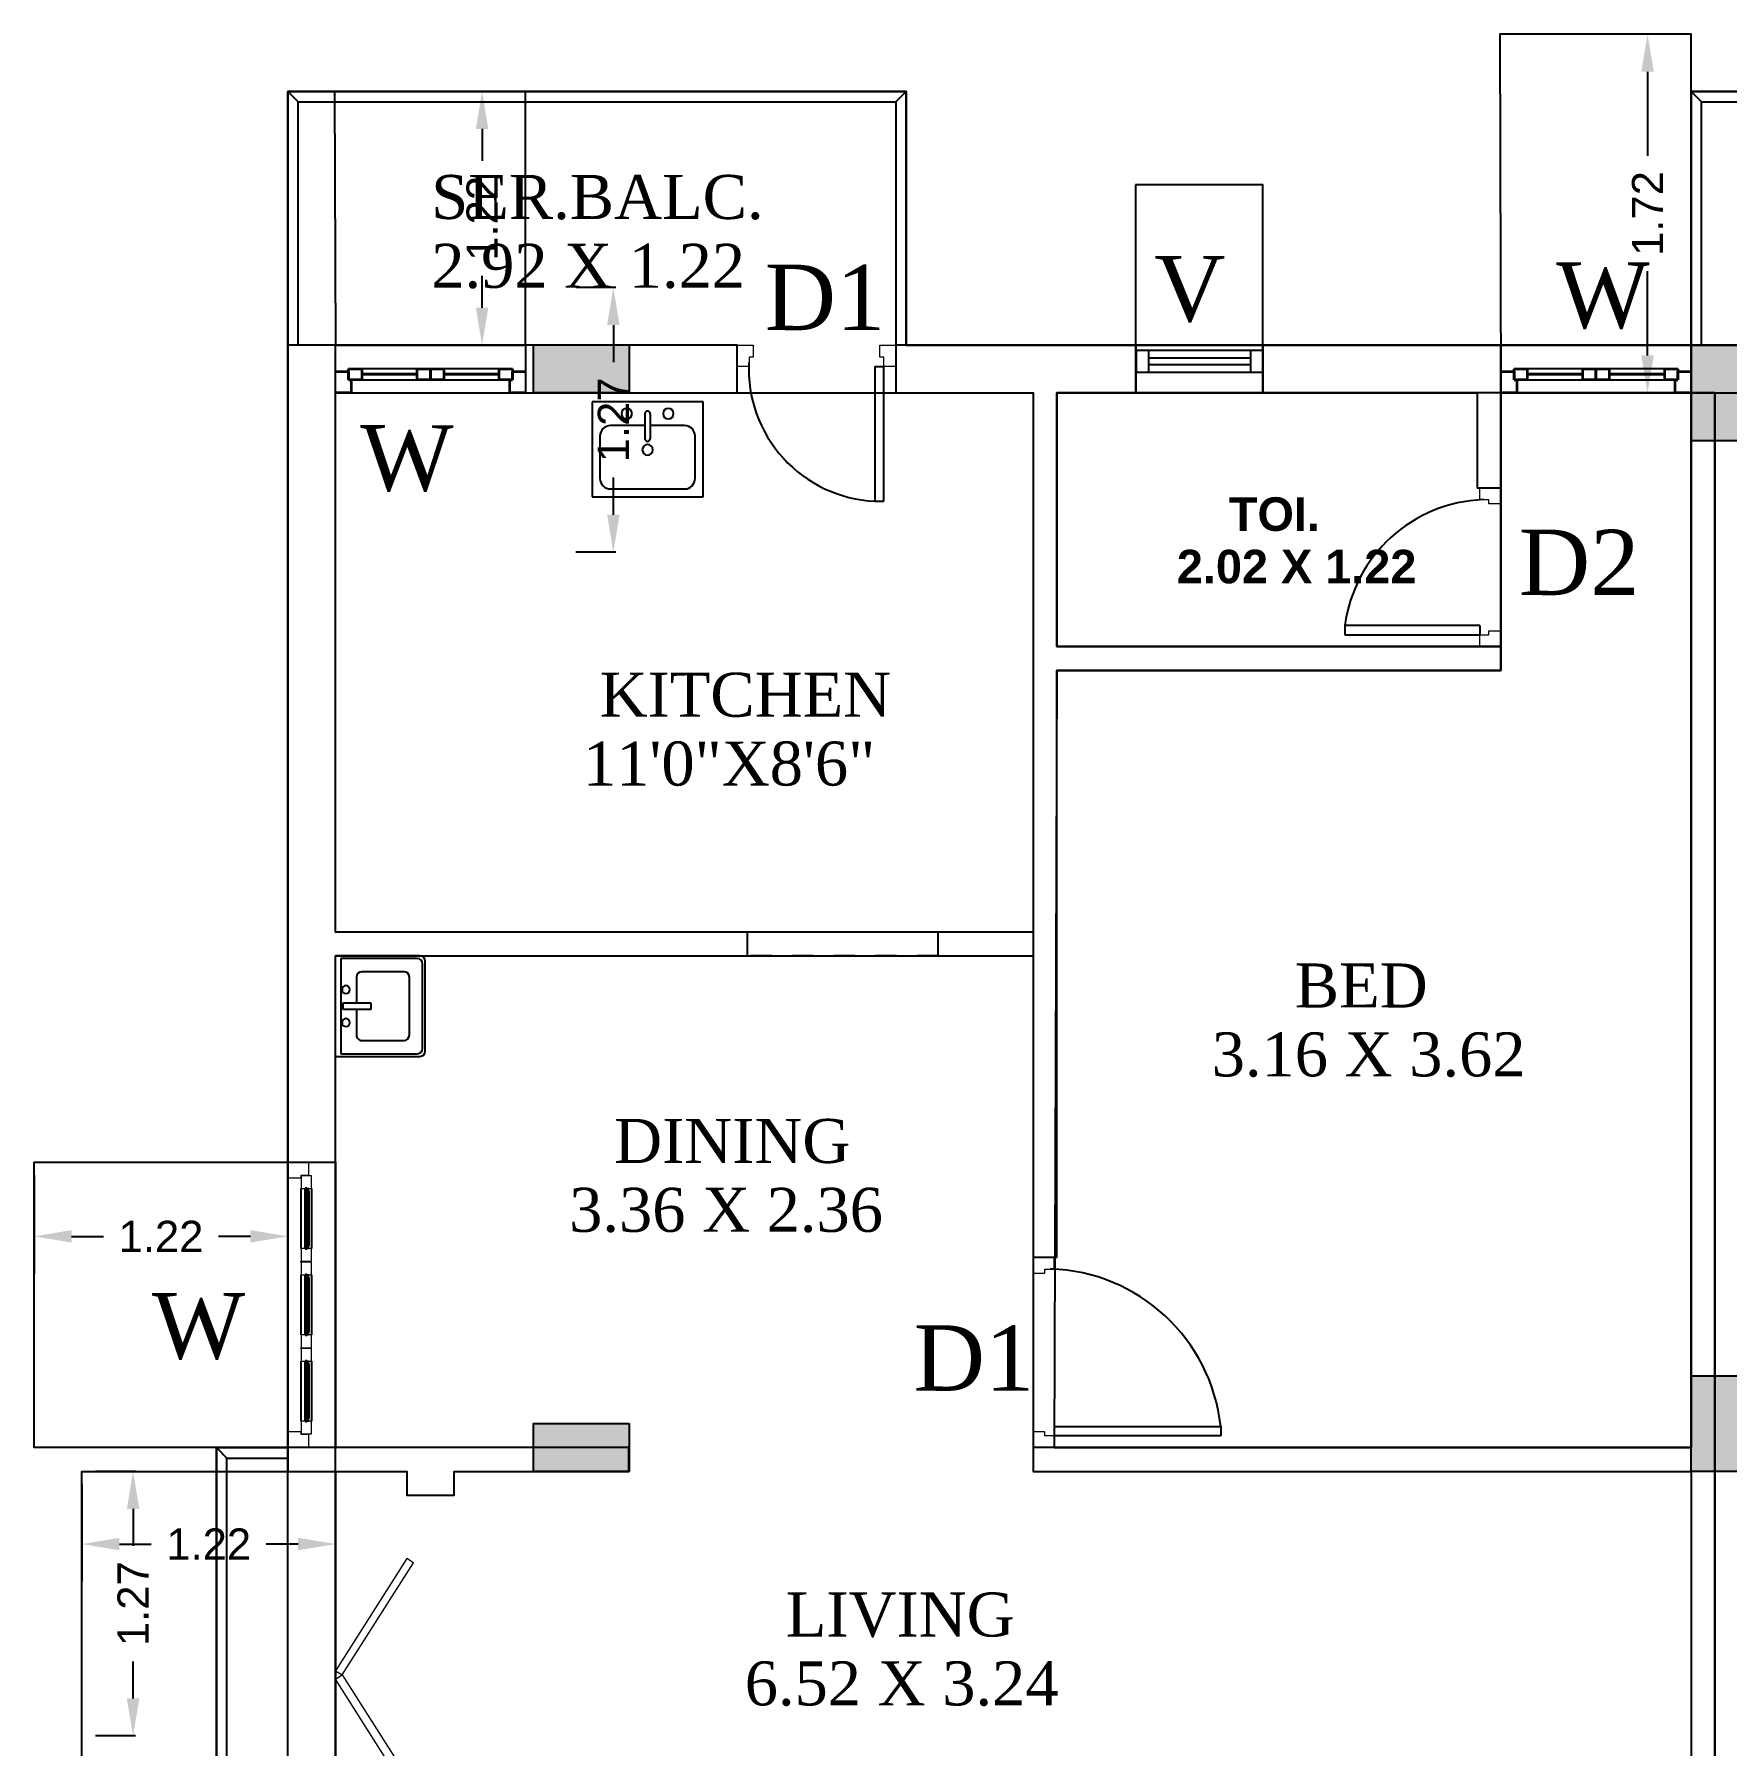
# Model space of a CAD drawing. Header units: metres. Extents: x 8742 to 14639, y -4028 to 1902.
# Drawn here: x 8769.18 to 8777.32, y 1866.52 to 1874.75 of the extents above; entities that cross this region are included whole.
import ezdxf

# ---------------------------------------------------------------- set-up
doc = ezdxf.new("R2010")
doc.units = ezdxf.units.M
doc.linetypes.add('Overhead', pattern=[0.15625, 0.09375, -0.0625])
for name, color, linetype in [('BLK_1_FLR_1_BALCONY_5', 5, 'Continuous'), ('BLK_1_FLR_1_BALCONY_6', 5, 'Continuous'), ('BLK_1_FLR_1_BALCONY_7', 5, 'Continuous'), ('BLK_1_FLR_1_BLT_UP_AREA', 3, 'Continuous'), ('BLK_1_FLR_1_CARPET_AREA', 3, 'Continuous'), ('BLK_1_FLR_1_KITCHEN', 1, 'Continuous'), ('BLK_1_FLR_1_REGULAR_ROOM_10', 1, 'Continuous'), ('BLK_1_FLR_1_REGULAR_ROOM_11', 1, 'Continuous'), ('BLK_1_FLR_1_ROOM_10_LIGHT_VENTILATION_1', 1, 'Continuous'), ('BLK_1_FLR_1_ROOM_11_LIGHT_VENTILATION_1', 1, 'Continuous'), ('BLK_1_FLR_1_UNITFA_3', 234, 'Continuous'), ('BLK_1_FLR_1_UNITFA_4', 234, 'Continuous'), ('BLK_1_FLR_1_WC_BATH', 3, 'Continuous'), ('TEXT 1', 7, 'Continuous'), ('TOILET_VENTILATION', 6, 'Continuous')]:
    doc.layers.add(name, color=color, linetype=linetype)
doc.styles.add('ANAND', font='times.ttf')
doc.styles.add('Arial_B_1', font='times.ttf', dxfattribs={"height": 0.5})
doc.styles.add('Arial_B_2', font='arialbd.ttf', dxfattribs={"height": 10.306118})
doc.styles.get("Standard").update_dxf_attribs({"font": 'arial.ttf'})
doc.dimstyles.get("Standard").update_dxf_attribs({"dimtxt": 0.15, "dimasz": 0.18, "dimexe": 0.18, "dimexo": 0.0625, "dimgap": 0.09, "dimtad": 0, "dimzin": 0, "dimdsep": 46, "dimtxsty": 'Standard', "dimcen": 0.09, "dimadec": 0, "dimazin": 0, "dimtfac": 1, "dimtofl": 0, "dimtmove": 0, "dimatfit": 3, "dimfxl": 0, "dimtolj": 1, "dimtzin": 0, "dimarcsym": 0})

# ---------------------------------------------------------------- blocks, each defined once
blk = doc.blocks.new('DOOR - DOOR-1641842-3_1ST_FLOOR')
for p, q in [((14, 33.25), (15.75, 33.25)), ((14, 1.75), (14, 33.25)), ((15.75, 33.25), (15.75, 1.75)), ((14, 1.75), (15.75, 1.75))]:
    blk.add_line(p, q)
at = {"lineweight": 18}
for p, q in [((-15.75, 1.75), (-18, 1.75)), ((-15.75, 0), (-15.75, 1.75)), ((18, 1.75), (15.75, 1.75)), ((15.75, 1.75), (15.75, 0)), ((-18, -2.25), (-15, -2.25)), ((-15, 0), (-15.75, 0)), ((-15, -2.25), (-15, 0)), ((15.75, 0), (15, 0)), ((15, 0), (15, -2.25)), ((15, -2.25), (18, -2.25))]:
    blk.add_line(p, q, dxfattribs=at)
blk.add_arc((17.63, 0), 33.45, 96.2291, 178.1985)
blk = doc.blocks.new('M_Opening-Elliptical Arch - 3_x7_-1679221-3_1ST_FLOOR')
at = {"linetype": 'Overhead'}
for p, q in [((-18.32, 2.25), (17.68, 2.25)), ((-18.32, -2.25), (17.68, -2.25))]:
    blk.add_line(p, q, dxfattribs=at)
blk = doc.blocks.new('M_Sink Kitchen-Single - 760 x 535mm-189273-3_1ST_FLOOR')
for p, q in [((11.12, 9.09), (-9.88, 9.09)), ((-9.88, 9.09), (-9.88, -8.91)), ((0.12, 6.84), (0.12, 2.09)), ((1.12, 6.84), (1.12, 2.09)), ((11.12, -8.91), (11.12, 9.09)), ((0.12, 4.59), (-6.38, 4.59)), ((7.62, 4.59), (1.12, 4.59)), ((-8.38, 2.59), (-8.38, -5.41)), ((9.62, -5.41), (9.62, 2.59)), ((-9.88, -8.91), (11.12, -8.91)), ((-6.38, -7.41), (7.62, -7.41))]:
    blk.add_line(p, q)
for centre, radius, start, end in [((-3.32, 6.84), 1, 360, 180), ((-3.32, 6.84), 1, 180, 360), ((0.62, 6.84), 0.5, 360, 180), ((4.55, 6.84), 1, 360, 180), ((4.55, 6.84), 1, 180, 360), ((-6.38, 2.59), 2, 90, 180), ((7.62, 2.59), 2, 360, 90), ((0.62, 0), 1, 360, 180), ((0.62, 0), 1, 180, 0), ((0.62, 2.09), 0.5, 180, 0), ((-6.38, -5.41), 2, 180, 270), ((7.62, -5.41), 2, 270, 0)]:
    blk.add_arc(centre, radius, start, end)
blk = doc.blocks.new('DOOR - TOI_-1721455-3_1ST_FLOOR')
at = {"lineweight": 18}
for p, q in [((-15, 4.5), (-12, 4.5)), ((-12, 4.5), (-12, 2.25)), ((12, 4.5), (15, 4.5)), ((12, 2.25), (12, 4.5)), ((-12.75, 0.5), (-15, 0.5)), ((-12.75, 2.25), (-12.75, 0.5)), ((-12, 2.25), (-12.75, 2.25)), ((12.75, 2.25), (12, 2.25)), ((12.75, 0.5), (12.75, 2.25)), ((15, 0.5), (12.75, 0.5))]:
    blk.add_line(p, q, dxfattribs=at)
for p, q in [((11, 0.5), (12.75, 0.5)), ((11, 0.5), (11, -25)), ((12.75, -25), (12.75, 0.5)), ((11, -25), (12.75, -25))]:
    blk.add_line(p, q)
blk.add_arc((12.2, 0), 25.03, 177.2556, 267.2556)
blk = doc.blocks.new('W 1 - K_W_1-1320303-3_1ST_FLOOR')
at = {"lineweight": 35}
for p, q in [((-18, 4.5), (-15, 4.5)), ((-15, 4.5), (-15, 2.03)), ((15, 4.5), (18, 4.5)), ((15, 2.03), (15, 4.5)), ((-15.5, 0.5), (-18, 0.5)), ((-15.5, 0), (-15.5, 2.03)), ((-15.5, 2.03), (-13, 2.03)), ((-15, 2.03), (-15.5, 2.03)), ((-15.5, 2.03), (-15.5, 0.5)), ((-13, 2.03), (-13, 0)), ((-13, 1.01), (-2.5, 1.01)), ((-13, 0.99), (-13, 1.01)), ((-2.5, 0.99), (-13, 0.99)), ((-2.5, 0), (-2.5, 2.03)), ((-2.5, 2.03), (0, 2.03)), ((-2.5, 1.01), (-2.5, 0.99)), ((0, 0), (-2.5, 0)), ((0, 2.03), (0, 0)), ((0, 0), (0, 2.03)), ((0, 2.03), (2.5, 2.03)), ((2.5, 2.03), (2.5, 0)), ((2.5, 1.01), (13, 1.01)), ((2.5, 0.99), (2.5, 1.01)), ((13, 0.99), (2.5, 0.99)), ((13, 0), (13, 2.03)), ((13, 2.03), (15.5, 2.03)), ((13, 1.01), (13, 0.99)), ((15.5, 0), (13, 0)), ((15.5, 2.03), (15, 2.03)), ((15.5, 2.03), (15.5, 0)), ((15.5, 0.5), (15.5, 2.03)), ((18, 0.5), (15.5, 0.5)), ((-13, 0), (-15.5, 0)), ((2.5, 0), (0, 0))]:
    blk.add_line(p, q, dxfattribs=at)
for p, q in [((-2.5, 2.03), (-13, 2.03)), ((-13, 0), (-2.5, 0)), ((13, 2.03), (2.5, 2.03)), ((2.5, 0), (13, 0))]:
    blk.add_line(p, q)
blk = doc.blocks.new('Louvre - V1-1730498-3_1ST_FLOOR')
for p, q in [((-23.42, 0.9), (-23.42, 4.88)), ((0.58, 4.88), (0.58, 0.9)), ((0.58, 0.9), (-23.42, 0.9)), ((-23.42, 0.9), (-23.42, -3.16)), ((-21.06, -3.16), (-21.06, 0.9)), ((-1.78, -3.16), (-1.78, 0.9)), ((0.58, -3.16), (0.58, 0.9)), ((-23.42, -3.16), (0.58, -3.16)), ((-21.06, -0.46), (-1.78, -0.46)), ((-1.78, -1.81), (-21.06, -1.81))]:
    blk.add_line(p, q)
blk = doc.blocks.new('W 1 - W 1-1209876-3_1ST_FLOOR')
at = {"lineweight": 35}
for p, q in [((-18, 4.5), (-15, 4.5)), ((-15, 4.5), (-15, 2.03)), ((15, 4.5), (18, 4.5)), ((15, 2.03), (15, 4.5)), ((-15.5, 0.5), (-18, 0.5)), ((-15.5, 0), (-15.5, 2.03)), ((-15.5, 2.03), (-13, 2.03)), ((-15, 2.03), (-15.5, 2.03)), ((-15.5, 2.03), (-15.5, 0.5)), ((-13, 2.03), (-13, 0)), ((-13, 1.01), (-2.5, 1.01)), ((-13, 0.99), (-13, 1.01)), ((-2.5, 0.99), (-13, 0.99)), ((-2.5, 0), (-2.5, 2.03)), ((-2.5, 2.03), (0, 2.03)), ((-2.5, 1.01), (-2.5, 0.99)), ((0, 0), (-2.5, 0)), ((0, 2.03), (0, 0)), ((0, 0), (0, 2.03)), ((0, 2.03), (2.5, 2.03)), ((2.5, 2.03), (2.5, 0)), ((2.5, 1.01), (13, 1.01)), ((2.5, 0.99), (2.5, 1.01)), ((13, 0.99), (2.5, 0.99)), ((13, 0), (13, 2.03)), ((13, 2.03), (15.5, 2.03)), ((13, 1.01), (13, 0.99)), ((15.5, 0), (13, 0)), ((15.5, 2.03), (15, 2.03)), ((15.5, 2.03), (15.5, 0)), ((15.5, 0.5), (15.5, 2.03)), ((18, 0.5), (15.5, 0.5)), ((-13, 0), (-15.5, 0)), ((2.5, 0), (0, 0))]:
    blk.add_line(p, q, dxfattribs=at)
for p, q in [((-2.5, 2.03), (-13, 2.03)), ((-13, 0), (-2.5, 0)), ((13, 2.03), (2.5, 2.03)), ((2.5, 0), (13, 0))]:
    blk.add_line(p, q)
blk = doc.blocks.new('DOOR - TOI_-1641905-3_1ST_FLOOR')
at = {"lineweight": 18}
for p, q in [((-15, 2.25), (-12, 2.25)), ((-12.75, 0), (-12.75, -1.75)), ((-12, 0), (-12.75, 0)), ((-12, 2.25), (-12, 0)), ((12, 2.25), (15, 2.25)), ((12, 0), (12, 2.25)), ((12.75, 0), (12, 0)), ((12.75, -1.75), (12.75, 0)), ((-12.75, -1.75), (-15, -1.75)), ((15, -1.75), (12.75, -1.75))]:
    blk.add_line(p, q, dxfattribs=at)
for p, q in [((11, -1.75), (12.75, -1.75)), ((11, -1.75), (11, -27.25)), ((12.75, -27.25), (12.75, -1.75)), ((11, -27.25), (12.75, -27.25))]:
    blk.add_line(p, q)
blk.add_arc((14.68, 0), 27.5, 182.1915, 262.3197)
blk = doc.blocks.new('W_- 3 PANNEL_R_ - W_- 3 PANNEL-1624107-3_1ST_FLOOR')
at = {"lineweight": 18}
for p, q in [((-22, 0), (-24.42, 0)), ((-24.42, 0), (-24.42, -2)), ((-22, -2), (-22, 0)), ((-8.25, 0), (-10.67, 0)), ((-10.67, 0), (-10.67, -2)), ((-8.25, -2), (-8.25, 0)), ((-5.67, 0), (-8.08, 0)), ((-8.08, 0), (-8.08, -2)), ((-5.67, -2), (-5.67, 0)), ((8.1, 0), (5.67, 0)), ((5.67, 0), (5.67, -2)), ((8.1, -2), (8.1, 0)), ((10.67, 0), (8.25, 0)), ((8.25, 0), (8.25, -2)), ((10.67, -2), (10.67, 0)), ((-24.5, -0.5), (-27, -0.5)), ((-24.5, -2), (-24.5, -0.5)), ((-24, -2), (-24.5, -2)), ((-24.42, -2), (-22, -2)), ((-24, -4.5), (-24, -2)), ((-21.5, -0.5), (-22, -0.5)), ((-22, -0.5), (-22, -0.89)), ((-22, -0.89), (-21.5, -0.89)), ((-21.5, -0.89), (-21.5, -0.5)), ((-10.67, -0.5), (-11.17, -0.5)), ((-11.17, -0.5), (-11.17, -0.89)), ((-11.17, -0.89), (-10.67, -0.89)), ((-10.67, -0.89), (-10.67, -0.5)), ((-10.67, -2), (-8.25, -2)), ((-8.08, -2), (-5.67, -2)), ((-5.17, -0.5), (-5.67, -0.5)), ((-5.67, -0.5), (-5.67, -0.89)), ((-5.67, -0.89), (-5.17, -0.89)), ((-5.17, -0.89), (-5.17, -0.5)), ((5.67, -0.5), (5.17, -0.5)), ((5.17, -0.5), (5.17, -0.89)), ((5.17, -0.89), (5.67, -0.89)), ((5.67, -0.89), (5.67, -0.5)), ((5.67, -2), (8.1, -2)), ((8.25, -2), (10.67, -2)), ((11.17, -0.5), (10.67, -0.5)), ((10.67, -0.5), (10.67, -0.89)), ((10.67, -0.89), (11.17, -0.89)), ((11.17, -0.89), (11.17, -0.5)), ((22, -0.5), (21.5, -0.5)), ((21.5, -0.5), (21.5, -0.89)), ((21.5, -0.89), (22, -0.89)), ((24.41, 0), (22, 0)), ((22, 0), (22, -2)), ((22, -0.89), (22, -0.5)), ((22, -2), (24.41, -2)), ((24.5, -2), (24, -2)), ((24, -2), (24, -4.5)), ((24.41, -2), (24.41, 0)), ((24.5, -0.5), (24.5, -2)), ((27, -0.5), (24.5, -0.5)), ((-27, -4.5), (-24, -4.5)), ((24, -4.5), (27, -4.5))]:
    blk.add_line(p, q, dxfattribs=at)
for p, q in [((-22, 0), (-10.67, 0)), ((-5.67, 0), (5.67, 0)), ((10.67, 0), (22, 0)), ((-24.42, -0.5), (-24.5, -0.5)), ((-10.67, -2), (-22, -2)), ((-21.5, -0.5), (-11.17, -0.5)), ((-8.08, -0.5), (-8.25, -0.5)), ((-8.08, -2), (-8.25, -2)), ((5.67, -2), (-5.67, -2)), ((-5.17, -0.5), (5.17, -0.5)), ((8.25, -0.5), (8.1, -0.5)), ((8.25, -2), (8.1, -2)), ((22, -2), (10.67, -2)), ((11.17, -0.5), (21.5, -0.5)), ((24.5, -0.5), (24.41, -0.5)), ((-24, -4.5), (24, -4.5))]:
    blk.add_line(p, q)
at = {"lineweight": 35}
for p, q in [((-10.67, -0.89), (-22, -0.89)), ((-22, -0.89), (-22, -1.23)), ((-22, -1.23), (-10.67, -1.23)), ((-10.67, -1.23), (-10.67, -0.89)), ((5.67, -0.89), (-5.67, -0.89)), ((-5.67, -0.89), (-5.67, -1.23)), ((-5.67, -1.23), (5.67, -1.23)), ((5.67, -1.23), (5.67, -0.89)), ((22, -0.89), (10.67, -0.89)), ((10.67, -0.89), (10.67, -1.23)), ((10.67, -1.23), (22, -1.23)), ((22, -1.23), (22, -0.89))]:
    blk.add_line(p, q, dxfattribs=at)
blk = doc.blocks.new('M_Bifold-4 Panel - 1830 x 2134mm 2-1742121-3_1ST_FLOOR')
at = {"lineweight": 18}
for p, q in [((-47.21, -3.23), (-48.02, -4.49)), ((-26.01, -16.7), (-47.21, -3.23)), ((-26.01, -16.7), (-4.81, -3.23)), ((-4.81, -3.23), (-4, -4.49)), ((4.8, -3.23), (4, -4.49)), ((26.01, -16.7), (4.8, -3.23)), ((26.02, -16.7), (47.22, -3.23)), ((47.22, -3.23), (47.93, -4.55)), ((-48.02, -4.49), (-26.82, -17.97)), ((-4, -4.49), (-25.21, -17.97)), ((4, -4.49), (25.2, -17.97)), ((47.93, -4.55), (26.82, -17.97)), ((-26.82, -17.97), (-26.01, -16.7)), ((-25.21, -17.97), (-26.01, -16.7)), ((25.2, -17.97), (26.01, -16.7)), ((26.82, -17.97), (26.02, -16.7))]:
    blk.add_line(p, q, dxfattribs=at)
blk = doc.blocks.new('ada_hand_sink_737 - 19_ x 17_-1228480-3_1ST_FLOOR')
for p, q in [((2.06, 20.5), (2.06, 4.5)), ((2.56, 20), (2.56, 5.5)), ((20.06, 21.5), (3.06, 21.5)), ((19.56, 21), (3.56, 21)), ((20.56, 5.5), (20.56, 20)), ((21.06, 4.5), (21.06, 20.5)), ((5.06, 17.5), (5.06, 9.5)), ((17.06, 18.5), (6.06, 18.5)), ((18.06, 9.5), (18.06, 17.5)), ((10.93, 5.96), (10.93, 11.18)), ((10.93, 11.18), (12.18, 11.18)), ((12.18, 11.18), (12.18, 5.96)), ((6.06, 8.5), (10.93, 8.5)), ((12.18, 8.5), (17.06, 8.5)), ((2.56, 5.5), (20.56, 5.5)), ((12.18, 5.96), (10.93, 5.96))]:
    blk.add_line(p, q)
for centre, radius, start, end in [((3.06, 20.5), 1, 90, 180), ((3.56, 20), 1, 90, 180), ((19.56, 20), 1, 360, 90), ((20.06, 20.5), 1, 0, 90), ((6.06, 17.5), 1, 90, 180), ((17.06, 17.5), 1, 360, 90), ((6.06, 9.5), 1, 180, 270), ((8.43, 6.5), 0.75, 0, 180), ((8.43, 6.5), 0.75, 180, 0), ((14.68, 6.5), 0.75, 0, 180), ((14.68, 6.5), 0.75, 180, 0), ((17.06, 9.5), 1, 270, 0)]:
    blk.add_arc(centre, radius, start, end)
blk = doc.blocks.new('*D355')
at = {"layer": 'BLK_1_FLR_1_ROOM_10_LIGHT_VENTILATION_1', "color": 0, "lineweight": -2}
for p, q in [((8771.4826, 1874.4699), (8771.1556, 1874.4699)), ((8771.3356, 1874.2899), (8771.3356, 1874.1371)), ((8771.3356, 1873.4303), (8771.3356, 1873.5831)), ((8771.4826, 1873.2503), (8771.1556, 1873.2503))]:
    blk.add_line(p, q, dxfattribs=at)
at = {"layer": 'BLK_1_FLR_1_ROOM_10_LIGHT_VENTILATION_1', "color": 0}
for points in [[(8771.3056, 1874.2899), (8771.3656, 1874.2899), (8771.3356, 1874.4699)], [(8771.3056, 1873.4303), (8771.3656, 1873.4303), (8771.3356, 1873.2503)]]:
    blk.add_solid(points, dxfattribs=at)
at = {"layer": 'Defpoints', "color": 0}
for p in [(8771.3356, 1874.4699), (8771.5451, 1874.4699), (8771.5451, 1873.2503)]:
    blk.add_point(p, dxfattribs=at)
at = {"layer": 'BLK_1_FLR_1_ROOM_10_LIGHT_VENTILATION_1', "color": 0, "insert": (8771.3356, 1873.8601), "char_height": 0.15, "attachment_point": 5, "rotation": 90}
blk.add_mtext('\\A1;1.22', dxfattribs=at)
blk = doc.blocks.new('*D385')
at = {"layer": 'BLK_1_FLR_1_ROOM_11_LIGHT_VENTILATION_1', "color": 0, "lineweight": -2}
for p, q in [((8769.1814, 1869.2601), (8769.1814, 1868.7855)), ((8770.4012, 1869.2601), (8770.4012, 1868.7855)), ((8769.3614, 1868.9655), (8769.5143, 1868.9655)), ((8770.2212, 1868.9655), (8770.0683, 1868.9655))]:
    blk.add_line(p, q, dxfattribs=at)
at = {"layer": 'BLK_1_FLR_1_ROOM_11_LIGHT_VENTILATION_1', "color": 0}
for points in [[(8769.3614, 1868.9955), (8769.3614, 1868.9355), (8769.1814, 1868.9655)], [(8770.2212, 1868.9955), (8770.2212, 1868.9355), (8770.4012, 1868.9655)]]:
    blk.add_solid(points, dxfattribs=at)
at = {"layer": 'Defpoints', "color": 0}
for p in [(8769.1814, 1869.3226), (8770.4012, 1869.3226), (8770.4012, 1868.9655)]:
    blk.add_point(p, dxfattribs=at)
at = {"layer": 'BLK_1_FLR_1_ROOM_11_LIGHT_VENTILATION_1', "color": 0, "insert": (8769.7913, 1868.9655), "char_height": 0.15, "attachment_point": 5}
blk.add_mtext('\\A1;1.22', dxfattribs=at)
blk = doc.blocks.new('*D386')
at = {"layer": 'BLK_1_FLR_1_ROOM_11_LIGHT_VENTILATION_1', "color": 0, "lineweight": -2}
for p, q in [((8769.4109, 1867.7729), (8769.4109, 1867.3062)), ((8770.6307, 1867.7729), (8770.6307, 1867.3062)), ((8769.5909, 1867.4862), (8769.7438, 1867.4862)), ((8770.4507, 1867.4862), (8770.2978, 1867.4862))]:
    blk.add_line(p, q, dxfattribs=at)
at = {"layer": 'BLK_1_FLR_1_ROOM_11_LIGHT_VENTILATION_1', "color": 0}
for points in [[(8769.5909, 1867.5162), (8769.5909, 1867.4562), (8769.4109, 1867.4862)], [(8770.4507, 1867.5162), (8770.4507, 1867.4562), (8770.6307, 1867.4862)]]:
    blk.add_solid(points, dxfattribs=at)
at = {"layer": 'Defpoints', "color": 0}
for p in [(8769.4109, 1867.8354), (8770.6307, 1867.8354), (8770.6307, 1867.4862)]:
    blk.add_point(p, dxfattribs=at)
at = {"layer": 'BLK_1_FLR_1_ROOM_11_LIGHT_VENTILATION_1', "color": 0, "insert": (8770.0208, 1867.4862), "char_height": 0.15, "attachment_point": 5}
blk.add_mtext('\\A1;1.22', dxfattribs=at)
blk = doc.blocks.new('*D363')
at = {"layer": 'BLK_1_FLR_1_BALCONY_7', "color": 0, "lineweight": -2}
for p, q in [((8769.6692, 1867.8354), (8769.4769, 1867.8354)), ((8769.6569, 1867.6554), (8769.6569, 1867.4773)), ((8769.6569, 1866.7438), (8769.6569, 1866.9218)), ((8769.6689, 1866.5638), (8769.4769, 1866.5638))]:
    blk.add_line(p, q, dxfattribs=at)
at = {"layer": 'BLK_1_FLR_1_BALCONY_7', "color": 0}
for points in [[(8769.6269, 1867.6554), (8769.6869, 1867.6554), (8769.6569, 1867.8354)], [(8769.6269, 1866.7438), (8769.6869, 1866.7438), (8769.6569, 1866.5638)]]:
    blk.add_solid(points, dxfattribs=at)
at = {"layer": 'Defpoints', "color": 0}
for p in [(8769.6569, 1867.8354), (8769.7317, 1867.8354), (8769.7314, 1866.5638)]:
    blk.add_point(p, dxfattribs=at)
at = {"layer": 'BLK_1_FLR_1_BALCONY_7', "color": 0, "insert": (8769.6569, 1867.1996), "char_height": 0.15, "attachment_point": 5, "rotation": 90}
blk.add_mtext('\\A1;1.27', dxfattribs=at)
blk = doc.blocks.new('*D366')
at = {"layer": 'BLK_1_FLR_1_BALCONY_6', "color": 0, "lineweight": -2}
for p, q in [((8771.9792, 1873.527), (8771.7869, 1873.527)), ((8771.9669, 1873.347), (8771.9669, 1873.169)), ((8771.9669, 1872.4354), (8771.9669, 1872.6135)), ((8771.9789, 1872.2554), (8771.7869, 1872.2554))]:
    blk.add_line(p, q, dxfattribs=at)
at = {"layer": 'BLK_1_FLR_1_BALCONY_6', "color": 0}
for points in [[(8771.9369, 1873.347), (8771.9969, 1873.347), (8771.9669, 1873.527)], [(8771.9369, 1872.4354), (8771.9969, 1872.4354), (8771.9669, 1872.2554)]]:
    blk.add_solid(points, dxfattribs=at)
at = {"layer": 'Defpoints', "color": 0}
for p in [(8771.9669, 1873.527), (8772.0417, 1873.527), (8772.0414, 1872.2554)]:
    blk.add_point(p, dxfattribs=at)
at = {"layer": 'BLK_1_FLR_1_BALCONY_6', "color": 0, "insert": (8771.9669, 1872.8912), "char_height": 0.15, "attachment_point": 5, "rotation": 90}
blk.add_mtext('\\A1;1.27', dxfattribs=at)
blk = doc.blocks.new('*D350')
at = {"layer": 'BLK_1_FLR_1_ROOM_10_LIGHT_VENTILATION_1', "color": 0, "lineweight": -2}
for p, q in [((8777.0882, 1874.7454), (8776.7612, 1874.7454)), ((8776.9412, 1874.5654), (8776.9412, 1874.1604)), ((8776.9412, 1873.2015), (8776.9412, 1873.6065)), ((8777.0882, 1873.0215), (8776.7612, 1873.0215))]:
    blk.add_line(p, q, dxfattribs=at)
at = {"layer": 'BLK_1_FLR_1_ROOM_10_LIGHT_VENTILATION_1', "color": 0}
for points in [[(8776.9112, 1874.5654), (8776.9712, 1874.5654), (8776.9412, 1874.7454)], [(8776.9112, 1873.2015), (8776.9712, 1873.2015), (8776.9412, 1873.0215)]]:
    blk.add_solid(points, dxfattribs=at)
at = {"layer": 'Defpoints', "color": 0}
for p in [(8776.9412, 1874.7454), (8777.1507, 1874.7454), (8777.1507, 1873.0215)]:
    blk.add_point(p, dxfattribs=at)
at = {"layer": 'BLK_1_FLR_1_ROOM_10_LIGHT_VENTILATION_1', "color": 0, "insert": (8776.9412, 1873.8835), "char_height": 0.15, "attachment_point": 5, "rotation": 90}
blk.add_mtext('\\A1;1.72', dxfattribs=at)

msp = doc.modelspace()

# ---------------------------------------------------------------- hatches: boundary and pattern name
h = msp.add_hatch(color=1)
h.dxf.hatch_style = 1
h.paths.add_polyline_path([(8772.0433, 1873.0215), (8772.0433, 1873.2515), (8771.5833, 1873.2515), (8771.5833, 1873.0215)])
h = msp.add_hatch(color=1)
h.dxf.hatch_style = 1
h.paths.add_polyline_path([(8777.3807, 1873.2503), (8777.1507, 1873.2503), (8777.1507, 1872.7903), (8777.3807, 1872.7903)])
h = msp.add_hatch(color=1)
h.dxf.hatch_style = 1
h.paths.add_polyline_path([(8777.3807, 1868.2954), (8777.1507, 1868.2954), (8777.1507, 1867.8354), (8777.3807, 1867.8354)])
h = msp.add_hatch(color=1)
h.dxf.hatch_style = 1
h.paths.add_polyline_path([(8772.0433, 1867.8354), (8772.0433, 1868.0654), (8771.5833, 1868.0654), (8771.5833, 1867.8354)])

# ---------------------------------------------------------------- linework, layer by layer
for p, q in [((8770.4012, 1874.4705), (8770.4512, 1874.4205)), ((8770.4012, 1874.4705), (8770.4012, 1873.2503)), ((8770.5012, 1874.4705), (8773.3755, 1874.4705)), ((8773.3755, 1874.4705), (8773.3255, 1874.4205)), ((8773.3755, 1873.2503), (8773.3755, 1874.4705)), ((8780.1251, 1874.4705), (8777.1507, 1874.4705)), ((8777.1507, 1874.4705), (8777.2008, 1874.4205)), ((8777.1507, 1874.4705), (8777.1507, 1873.2503)), ((8770.4512, 1874.4205), (8773.3255, 1874.4205)), ((8770.4512, 1873.2503), (8770.4512, 1874.4205)), ((8773.3255, 1874.4205), (8773.3255, 1873.2503)), ((8777.2008, 1874.4205), (8780.0751, 1874.4205)), ((8777.2008, 1873.2503), (8777.2008, 1874.4205)), ((8770.63, 1873.2503), (8770.4012, 1873.2503)), ((8770.4012, 1873.2503), (8770.4012, 1869.3226)), ((8770.63, 1873.2503), (8771.5451, 1873.2503)), ((8770.63, 1870.4284), (8770.63, 1873.2503)), ((8772.5628, 1873.2503), (8771.5451, 1873.2503)), ((8771.5833, 1873.2503), (8771.5451, 1873.2503)), ((8771.5451, 1873.2503), (8771.5451, 1873.0215)), ((8772.5628, 1873.0215), (8772.5628, 1873.2503)), ((8774.4814, 1873.2503), (8773.3255, 1873.2503)), ((8773.3255, 1873.2503), (8773.3255, 1873.0215)), ((8774.4814, 1873.0215), (8774.4814, 1873.2503)), ((8774.4814, 1873.2503), (8775.0915, 1873.2503)), ((8776.2355, 1873.2503), (8775.0915, 1873.2503)), ((8775.0915, 1873.2503), (8775.0915, 1873.0215)), ((8776.2355, 1873.2503), (8777.1507, 1873.2503)), ((8776.2355, 1872.5639), (8776.2355, 1873.2503)), ((8777.5893, 1873.2503), (8777.2008, 1873.2503)), ((8777.1507, 1873.1232), (8777.1507, 1867.9498)), ((8770.7062, 1873.0215), (8771.4689, 1873.0215)), ((8771.5451, 1873.0215), (8771.5833, 1873.0215)), ((8771.5451, 1873.0215), (8772.5628, 1873.0215)), ((8773.3255, 1873.0215), (8773.9857, 1873.0215)), ((8773.9857, 1873.0215), (8773.9857, 1868.865)), ((8774.1001, 1873.0215), (8774.4814, 1873.0215)), ((8774.1001, 1871.8012), (8774.1001, 1873.0215)), ((8775.0915, 1873.0215), (8774.4814, 1873.0215)), ((8775.0915, 1873.0215), (8776.1211, 1873.0215)), ((8776.1211, 1873.0215), (8776.1211, 1872.5639)), ((8777.1507, 1873.0215), (8777.5893, 1873.0215)), ((8776.1211, 1872.5639), (8776.2355, 1872.5639)), ((8776.2355, 1871.8012), (8774.1001, 1871.8012)), ((8776.2355, 1871.6868), (8776.2355, 1871.8012)), ((8774.1001, 1868.865), (8774.1001, 1871.6868)), ((8774.1001, 1871.6868), (8776.2355, 1871.6868)), ((8772.6129, 1870.4284), (8770.63, 1870.4284)), ((8772.6129, 1870.314), (8772.6129, 1870.4284)), ((8773.5281, 1870.4284), (8773.5281, 1870.314)), ((8770.63, 1870.314), (8772.6129, 1870.314)), ((8770.63, 1869.3226), (8770.63, 1870.314)), ((8773.5281, 1870.314), (8773.9857, 1870.314)), ((8770.4012, 1869.3226), (8770.63, 1869.3226)), ((8770.63, 1869.3226), (8770.63, 1867.9498)), ((8773.9857, 1868.865), (8774.1001, 1868.865)), ((8770.4012, 1867.9498), (8770.058, 1867.9498)), ((8770.058, 1867.9498), (8770.108, 1867.8997)), ((8770.058, 1867.9498), (8770.058, 1864.4796)), ((8772.0409, 1867.9498), (8770.4012, 1867.9498)), ((8770.4012, 1867.9498), (8770.4012, 1867.8354)), ((8772.0409, 1867.9498), (8772.0409, 1867.8354)), ((8773.9857, 1867.9498), (8773.9857, 1867.8354)), ((8777.1507, 1867.9498), (8773.9857, 1867.9498)), ((8770.108, 1867.8997), (8770.4012, 1867.8997)), ((8770.108, 1864.5297), (8770.108, 1867.8997)), ((8770.4012, 1867.8354), (8770.9732, 1867.8354)), ((8770.9732, 1867.8354), (8770.9732, 1867.721)), ((8771.202, 1867.721), (8771.202, 1867.8354)), ((8771.202, 1867.8354), (8772.0409, 1867.8354)), ((8773.9857, 1867.8354), (8777.1507, 1867.8354)), ((8777.1507, 1867.8354), (8777.1507, 1864.2508)), ((8770.9732, 1867.721), (8771.202, 1867.721))]:
    msp.add_line(p, q)
for points in [[(8770.4012, 1859.2173), (8770.4012, 1864.4796), (8770.058, 1864.4796), (8770.058, 1867.9498), (8770.4012, 1867.9498), (8770.4012, 1874.4705), (8773.3755, 1874.4705), (8773.3755, 1873.2503), (8777.1507, 1873.2503), (8777.1507, 1874.4705), (8780.1251, 1874.4705), (8780.1251, 1873.2503), (8784.1291, 1873.2503), (8784.1291, 1867.9498), (8784.4723, 1867.9498), (8784.4723, 1864.4796), (8784.1291, 1864.4796), (8784.1291, 1859.2173)], [(8770.058, 1864.4796), (8770.058, 1867.9498), (8770.4009, 1867.9498), (8770.4012, 1867.8354), (8770.6307, 1867.8354), (8770.63, 1870.314), (8772.6129, 1870.314), (8772.6129, 1870.4284), (8770.63, 1870.4284), (8770.63, 1873.0215), (8772.5628, 1873.0215), (8772.5628, 1873.2503), (8770.4512, 1873.2503), (8770.4512, 1874.4205), (8773.3251, 1874.4201), (8773.3255, 1873.0215), (8773.9857, 1873.0215), (8773.9857, 1868.865), (8774.1001, 1868.865), (8774.1001, 1871.6868), (8776.2355, 1871.6868), (8776.2355, 1871.8012), (8774.1001, 1871.8012), (8774.1001, 1873.0215), (8776.1211, 1873.0215), (8776.1211, 1872.5639), (8776.2355, 1872.5639), (8776.2355, 1873.0215), (8777.1507, 1873.0215), (8777.1507, 1873.0215), (8777.1507, 1867.9498), (8773.9857, 1867.9498), (8773.9857, 1867.8354), (8777.1507, 1867.8354), (8777.1507, 1862.3442)], [(8774.1001, 1871.8012), (8776.2355, 1871.8012), (8776.2355, 1873.0215), (8774.1001, 1873.0215), (8774.1001, 1871.8012)], [(8770.4012, 1864.4796), (8770.4012, 1867.9502), (8770.058, 1867.9502), (8770.058, 1864.4796), (8770.4012, 1864.4796)]]:
    msp.add_lwpolyline(points)
for points in [[(8770.4012, 1859.2173), (8777.2651, 1859.2173), (8777.2651, 1873.0215), (8777.2651, 1873.0215), (8777.1507, 1873.0215), (8777.1507, 1873.2503), (8773.3755, 1873.2503), (8773.3755, 1874.4705), (8770.4012, 1874.4705), (8770.4012, 1867.9498), (8770.058, 1867.9498), (8770.058, 1864.4796), (8770.4012, 1864.4796), (8770.4012, 1859.2173)], [(8780.1251, 1873.2503), (8777.1507, 1873.2503), (8777.1507, 1874.4705), (8780.1251, 1874.4705), (8780.1251, 1873.2503)], [(8777.2651, 1859.2173), (8784.1291, 1859.2173), (8784.1291, 1864.4796), (8784.4723, 1864.4796), (8784.4723, 1867.9498), (8784.1291, 1867.9498), (8784.1291, 1873.2503), (8780.1251, 1873.2503), (8780.1251, 1874.4705), (8777.1507, 1874.4705), (8777.1507, 1873.2503), (8777.1507, 1873.0215), (8777.2651, 1873.0215), (8777.2651, 1859.2173)], [(8773.9857, 1873.0215), (8773.9857, 1870.4284), (8770.63, 1870.4284), (8770.63, 1873.0215), (8773.9857, 1873.0215)], [(8777.1507, 1867.9498), (8777.1507, 1873.0215), (8776.2355, 1873.0215), (8776.2355, 1871.6868), (8774.1001, 1871.6868), (8774.0874, 1867.9498), (8777.1507, 1867.9498)], [(8770.63, 1870.314), (8773.9857, 1870.314), (8773.9857, 1867.8354), (8777.1507, 1867.8354), (8777.1507, 1862.3442), (8775.6254, 1862.3442), (8775.6254, 1864.594), (8771.202, 1864.594), (8771.202, 1864.6703), (8770.9732, 1864.6703), (8770.9732, 1864.594), (8770.63, 1864.594), (8770.6307, 1867.8354), (8770.9732, 1867.8354), (8770.9732, 1867.721), (8771.202, 1867.721), (8771.202, 1867.8354), (8772.0409, 1867.8354), (8772.0409, 1867.9498), (8770.6307, 1867.9493)]]:
    msp.add_lwpolyline(points, close=True)
at = {"layer": 'BLK_1_FLR_1_BALCONY_5'}
msp.add_lwpolyline([(8780.1251, 1873.2503), (8777.1507, 1873.2503), (8777.1507, 1874.4705), (8780.1251, 1874.4705), (8780.1251, 1873.2503)], close=True, dxfattribs=at)
at = {"layer": 'BLK_1_FLR_1_BALCONY_7'}
msp.add_lwpolyline([(8770.4012, 1864.4796), (8770.4012, 1867.9502), (8770.058, 1867.9502), (8770.058, 1864.4796), (8770.4012, 1864.4796)], dxfattribs=at)
at = {"layer": 'BLK_1_FLR_1_BLT_UP_AREA', "color": 3}
msp.add_lwpolyline([(8770.4012, 1859.2173), (8770.4012, 1864.4796), (8770.058, 1864.4796), (8770.058, 1867.9498), (8770.4012, 1867.9498), (8770.4012, 1874.4705), (8773.3755, 1874.4705), (8773.3755, 1873.2503), (8777.1507, 1873.2503), (8777.1507, 1874.4705), (8780.1251, 1874.4705), (8780.1251, 1873.2503), (8784.1291, 1873.2503), (8784.1291, 1867.9498), (8784.4723, 1867.9498), (8784.4723, 1864.4796), (8784.1291, 1864.4796), (8784.1291, 1859.2173)], dxfattribs=at)
at = {"layer": 'BLK_1_FLR_1_CARPET_AREA', "color": 3}
msp.add_lwpolyline([(8770.058, 1864.4796), (8770.058, 1867.9498), (8770.4009, 1867.9498), (8770.4012, 1867.8354), (8770.6307, 1867.8354), (8770.63, 1870.314), (8772.6129, 1870.314), (8772.6129, 1870.4284), (8770.63, 1870.4284), (8770.63, 1873.0215), (8772.5628, 1873.0215), (8772.5628, 1873.2503), (8770.4512, 1873.2503), (8770.4512, 1874.4205), (8773.3251, 1874.4201), (8773.3255, 1873.0215), (8773.9857, 1873.0215), (8773.9857, 1868.865), (8774.1001, 1868.865), (8774.1001, 1871.6868), (8776.2355, 1871.6868), (8776.2355, 1871.8012), (8774.1001, 1871.8012), (8774.1001, 1873.0215), (8776.1211, 1873.0215), (8776.1211, 1872.5639), (8776.2355, 1872.5639), (8776.2355, 1873.0215), (8777.1507, 1873.0215), (8777.1507, 1873.0215), (8777.1507, 1867.9498), (8773.9857, 1867.9498), (8773.9857, 1867.8354), (8777.1507, 1867.8354), (8777.1507, 1862.3442)], dxfattribs=at)
at = {"layer": 'BLK_1_FLR_1_KITCHEN', "color": 1}
msp.add_lwpolyline([(8773.9857, 1873.0215), (8773.9857, 1870.4284), (8770.63, 1870.4284), (8770.63, 1873.0215), (8773.9857, 1873.0215)], close=True, dxfattribs=at)
at = {"layer": 'BLK_1_FLR_1_REGULAR_ROOM_10'}
msp.add_lwpolyline([(8777.1507, 1867.9498), (8777.1507, 1873.0215), (8776.2355, 1873.0215), (8776.2355, 1871.6868), (8774.1001, 1871.6868), (8774.0874, 1867.9498), (8777.1507, 1867.9498)], close=True, dxfattribs=at)
at = {"layer": 'BLK_1_FLR_1_REGULAR_ROOM_11'}
msp.add_lwpolyline([(8770.63, 1870.314), (8773.9857, 1870.314), (8773.9857, 1867.8354), (8777.1507, 1867.8354), (8777.1507, 1862.3442), (8775.6254, 1862.3442), (8775.6254, 1864.594), (8771.202, 1864.594), (8771.202, 1864.6703), (8770.9732, 1864.6703), (8770.9732, 1864.594), (8770.63, 1864.594), (8770.6307, 1867.8354), (8770.9732, 1867.8354), (8770.9732, 1867.721), (8771.202, 1867.721), (8771.202, 1867.8354), (8772.0409, 1867.8354), (8772.0409, 1867.9498), (8770.6307, 1867.9493)], close=True, dxfattribs=at)
at = {"layer": 'BLK_1_FLR_1_ROOM_10_LIGHT_VENTILATION_1'}
for points in [[(8777.1507, 1873.0215), (8777.1507, 1874.7454), (8776.2315, 1874.7454), (8776.2355, 1873.0215)], [(8771.5451, 1873.2503), (8771.5451, 1874.4705), (8770.6259, 1874.4705), (8770.63, 1873.2503)]]:
    msp.add_lwpolyline(points, close=True, dxfattribs=at)
at = {"layer": 'BLK_1_FLR_1_ROOM_11_LIGHT_VENTILATION_1'}
for points in [[(8770.4012, 1869.3226), (8770.4012, 1867.9502), (8769.1814, 1867.9502), (8769.1814, 1869.3226), (8770.4012, 1869.3226)], [(8770.6307, 1864.5952), (8769.4109, 1864.5952), (8769.4109, 1867.8354), (8770.6307, 1867.8354), (8770.6307, 1865.3833)]]:
    msp.add_lwpolyline(points, dxfattribs=at)
at = {"layer": 'BLK_1_FLR_1_UNITFA_3'}
msp.add_lwpolyline([(8777.2651, 1859.2173), (8784.1291, 1859.2173), (8784.1291, 1864.4796), (8784.4723, 1864.4796), (8784.4723, 1867.9498), (8784.1291, 1867.9498), (8784.1291, 1873.2503), (8780.1251, 1873.2503), (8780.1251, 1874.4705), (8777.1507, 1874.4705), (8777.1507, 1873.2503), (8777.1507, 1873.0215), (8777.2651, 1873.0215), (8777.2651, 1859.2173)], close=True, dxfattribs=at)
at = {"layer": 'BLK_1_FLR_1_UNITFA_4'}
msp.add_lwpolyline([(8770.4012, 1859.2173), (8777.2651, 1859.2173), (8777.2651, 1873.0215), (8777.2651, 1873.0215), (8777.1507, 1873.0215), (8777.1507, 1873.2503), (8773.3755, 1873.2503), (8773.3755, 1874.4705), (8770.4012, 1874.4705), (8770.4012, 1867.9498), (8770.058, 1867.9498), (8770.058, 1864.4796), (8770.4012, 1864.4796), (8770.4012, 1859.2173)], close=True, dxfattribs=at)
at = {"layer": 'BLK_1_FLR_1_WC_BATH'}
msp.add_lwpolyline([(8774.1001, 1871.8012), (8776.2355, 1871.8012), (8776.2355, 1873.0215), (8774.1001, 1873.0215), (8774.1001, 1871.8012)], dxfattribs=at)
at = {"layer": 'Defpoints', "color": 5}
for points in [[(8772.0433, 1873.2515), (8772.0433, 1873.0215), (8771.5833, 1873.0215), (8771.5833, 1873.2515), (8772.0433, 1873.2515)], [(8777.1507, 1873.2503), (8777.3807, 1873.2503), (8777.3807, 1872.7903), (8777.1507, 1872.7903), (8777.1507, 1873.2503)], [(8777.1507, 1868.2954), (8777.3807, 1868.2954), (8777.3807, 1867.8354), (8777.1507, 1867.8354), (8777.1507, 1868.2954)], [(8772.0433, 1868.0654), (8772.0433, 1867.8354), (8771.5833, 1867.8354), (8771.5833, 1868.0654), (8772.0433, 1868.0654)]]:
    msp.add_lwpolyline(points, dxfattribs=at)
at = {"layer": 'TOILET_VENTILATION'}
msp.add_lwpolyline([(8774.4788, 1874.0212), (8774.4788, 1873.0215), (8775.0915, 1873.0202), (8775.0915, 1874.0212), (8774.4788, 1874.0212)], close=True, dxfattribs=at)

# ---------------------------------------------------------------- block references
at = {"xscale": 0.0254221210396509, "yscale": 0.0254221210396509, "zscale": 0.0254221210396509}
for name, p in [('DOOR - TOI_-1721455-3_1ST_FLOOR', (8772.9442, 1873.1359)), ('M_Sink Kitchen-Single - 760 x 535mm-189273-3_1ST_FLOOR', (8772.1157, 1872.7473))]:
    msp.add_blockref(name, p, dxfattribs=at)
for name, p, rotation in [('Louvre - V1-1730498-3_1ST_FLOOR', (8774.4962, 1873.1443), 180), ('W 1 - K_W_1-1320303-3_1ST_FLOOR', (8771.0876, 1873.1359), 180), ('W 1 - W 1-1209876-3_1ST_FLOOR', (8776.6931, 1873.1359), 180), ('DOOR - TOI_-1641905-3_1ST_FLOOR', (8776.1783, 1872.1825), 269.9999999999999), ('M_Opening-Elliptical Arch - 3_x7_-1679221-3_1ST_FLOOR', (8773.0623, 1870.3712), 180), ('ada_hand_sink_737 - 19_ x 17_-1228480-3_1ST_FLOOR', (8770.5156, 1870.3664), 269.9999999999999), ('W_- 3 PANNEL_R_ - W_- 3 PANNEL-1624107-3_1ST_FLOOR', (8770.5156, 1868.6362), 269.9999999999999), ('DOOR - DOOR-1641842-3_1ST_FLOOR', (8774.0429, 1868.4074), 269.9999999999999), ('M_Bifold-4 Panel - 1830 x 2134mm 2-1742121-3_1ST_FLOOR', (8771.0876, 1866.1956), 269.9999999999999)]:
    msp.add_blockref(name, p, dxfattribs=dict(at, rotation=rotation))

# ---------------------------------------------------------------- texts
at = {"layer": 'TEXT 1', "color": 7, "style": 'ANAND'}
for s, height, p in [('D1', 0.31437, (8772.6947, 1873.323)), ('V', 0.3144, (8774.5677, 1873.3654)), ('W', 0.3144, (8776.5025, 1873.3339)), ('W', 0.3144, (8770.75, 1872.5516)), ('D2', 0.31437, (8776.3223, 1872.049)), ('W', 0.3144, (8769.7478, 1868.3789)), ('D1', 0.31437, (8773.4113, 1868.2234))]:
    msp.add_text(s, height=height, rotation=359.96632, dxfattribs=at).set_placement(p)
at = {"layer": 'TEXT 1', "attachment_point": 1, "line_spacing_factor": 0.938532}
for s, insert, char_height, width, style in [('SER.BALC.\\P2.92 X 1.22', (8771.0912, 1874.069), 0.211618, 1.839276, 'Arial_B_1'), ('    TOI.\\P2.02 X 1.22', (8774.6773, 1872.5189), 0.161233, 1.344195, 'Arial_B_2'), (' KITCHEN\\P11\'0"X8\'6"', (8771.8208, 1871.6758), 0.21162, 1.669112, 'Arial_B_1'), ('     BED\\P3.16 X 3.62', (8774.845, 1870.2776), 0.211618, 1.859296, 'Arial_B_1'), ('{\\W4.928283; } DINING\\P{\\W3.223205; }3.36 X 2.36', (8771.4969, 1869.5302), 0.211618, 1.954387, 'Arial_B_1'), ('{\\W6.908277; }LIVING\\P{\\W4.437574; }6.52 X 3.24', (8772.2444, 1867.2533), 0.211618, 2.144571, 'Arial_B_1')]:
    msp.add_mtext(s, dxfattribs=dict(at, insert=insert, char_height=char_height, width=width, style=style))

# ---------------------------------------------------------------- dimensions: what is measured, and where the dimension line sits
at = {"layer": 'BLK_1_FLR_1_BALCONY_6'}
dim = msp.add_linear_dim(base=(8771.9669, 1873.527), p1=(8772.0414, 1872.2554), p2=(8772.0417, 1873.527), angle=90, dimstyle='Standard', dxfattribs=at)
dim.commit()
dim.dimension.update_dxf_attribs({"geometry": '*D366', "text_midpoint": (8771.9669, 1872.8912)})
at = {"layer": 'BLK_1_FLR_1_BALCONY_7'}
dim = msp.add_linear_dim(base=(8769.6569, 1867.8354), p1=(8769.7314, 1866.5638), p2=(8769.7317, 1867.8354), angle=90, dimstyle='Standard', dxfattribs=at)
dim.commit()
dim.dimension.update_dxf_attribs({"geometry": '*D363', "text_midpoint": (8769.6569, 1867.1996)})
at = {"layer": 'BLK_1_FLR_1_ROOM_10_LIGHT_VENTILATION_1', "color": 232}
for p1, p2, picture, middle in [((8777.1507, 1873.0215), (8777.1507, 1874.7454), '*D350', (8776.9412, 1873.8835)), ((8771.5451, 1873.2503), (8771.5451, 1874.4699), '*D355', (8771.3356, 1873.8601))]:
    dim = msp.add_aligned_dim(p1=p1, p2=p2, distance=0.2095, dimstyle='Standard', dxfattribs=at)
    dim.commit()
    dim.dimension.update_dxf_attribs({"geometry": picture, "text_midpoint": middle})
at = {"layer": 'BLK_1_FLR_1_ROOM_11_LIGHT_VENTILATION_1', "color": 232}
for p1, p2, distance, picture, middle in [((8769.1814, 1869.3226), (8770.4012, 1869.3226), -0.357, '*D385', (8769.7913, 1868.9655)), ((8769.4109, 1867.8354), (8770.6307, 1867.8354), -0.3492, '*D386', (8770.0208, 1867.4862))]:
    dim = msp.add_aligned_dim(p1=p1, p2=p2, distance=distance, dimstyle='Standard', dxfattribs=at)
    dim.commit()
    dim.dimension.update_dxf_attribs({"geometry": picture, "text_midpoint": middle})

doc.saveas('drawing.dxf')
